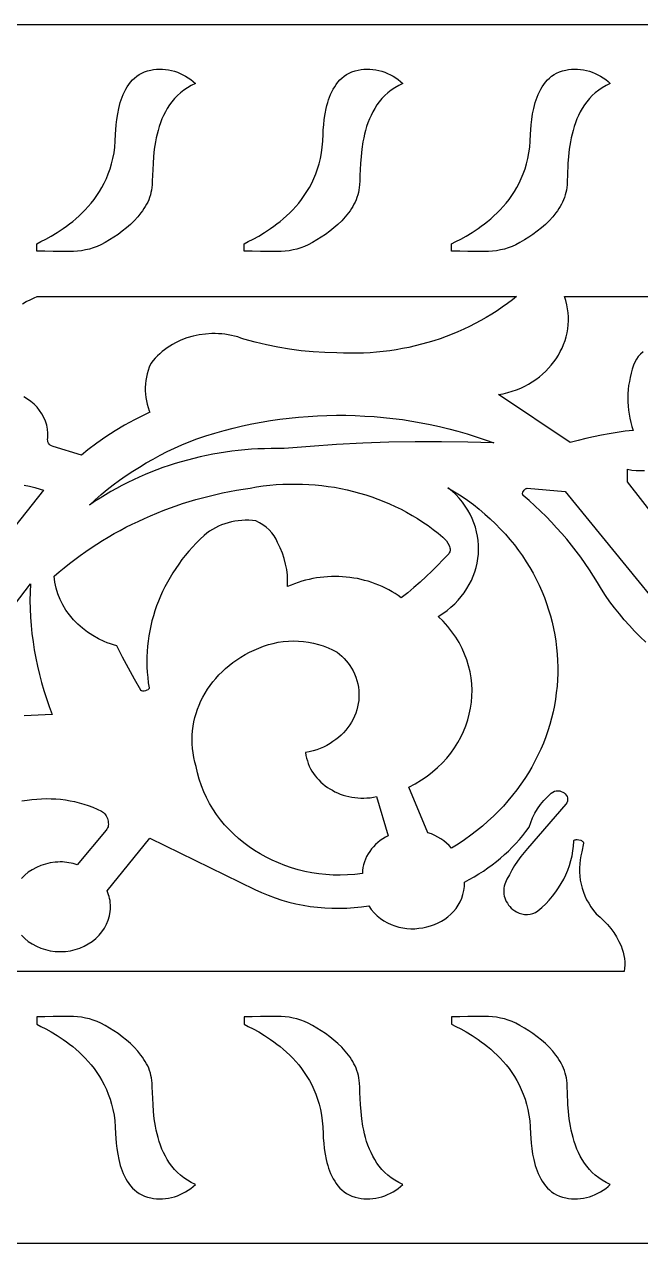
# Model space of a CAD drawing. Extents: x -250 to 250, y -50 to 50.
# Drawn here: x -143.6 to -93.1, y -50 to 50 of the extents above; entities that cross this region are included whole.
import ezdxf

# ---------------------------------------------------------------- set-up
doc = ezdxf.new("R2010")
doc.units = 0
doc.header["$MEASUREMENT"] = 0
doc.layers.add('BITMAP_LAYER', color=18, linetype='CONTINUOUS')
doc.layers.add('LAYER_1', color=18, linetype='CONTINUOUS')

msp = doc.modelspace()

# ---------------------------------------------------------------- linework, layer by layer
at = {"layer": 'BITMAP_LAYER'}
for points in [[(-142.58, 32), (-142.24, 32.18), (-141.84, 32.39), (-141.39, 32.63), (-140.91, 32.92), (-140.41, 33.25), (-140.15, 33.44), (-139.89, 33.63), (-139.63, 33.84), (-139.37, 34.06), (-139.11, 34.29), (-138.85, 34.53), (-138.6, 34.79), (-138.35, 35.06), (-138.11, 35.35), (-137.87, 35.64), (-137.65, 35.96), (-137.43, 36.29), (-137.23, 36.63), (-137.04, 36.99), (-136.87, 37.36), (-136.71, 37.75), (-136.56, 38.15), (-136.44, 38.57), (-136.33, 39.01), (-136.24, 39.47), (-136.18, 39.94), (-136.14, 40.43), (-136.11, 41), (-136.09, 41.36), (-136.06, 41.77), (-136.01, 42.2), (-135.94, 42.65), (-135.85, 43.11), (-135.8, 43.34), (-135.73, 43.58), (-135.66, 43.81), (-135.58, 44.03), (-135.49, 44.25), (-135.39, 44.47), (-135.28, 44.68), (-135.16, 44.89), (-135.03, 45.08), (-134.89, 45.27), (-134.73, 45.44), (-134.56, 45.6), (-134.38, 45.75), (-134.18, 45.89), (-133.97, 46), (-133.74, 46.11), (-133.49, 46.19), (-133.23, 46.25), (-133, 46.29), (-132.76, 46.32), (-132.51, 46.33), (-132.27, 46.32), (-132.02, 46.3), (-131.78, 46.26), (-131.53, 46.21), (-131.29, 46.15), (-131.05, 46.07), (-130.82, 45.98), (-130.59, 45.87), (-130.37, 45.75), (-130.15, 45.62), (-129.95, 45.48), (-129.76, 45.32), (-129.57, 45.15), (-129.91, 44.99), (-130.23, 44.8), (-130.52, 44.61), (-130.8, 44.39), (-131.05, 44.16), (-131.28, 43.91), (-131.5, 43.66), (-131.69, 43.39), (-131.87, 43.11), (-132.03, 42.83), (-132.18, 42.53), (-132.31, 42.24), (-132.43, 41.93), (-132.54, 41.62), (-132.63, 41.31), (-132.71, 41), (-132.78, 40.69), (-132.84, 40.38), (-132.94, 39.76), (-133, 39.17), (-133.04, 38.6), (-133.09, 37.6), (-133.1, 37.18), (-133.12, 36.83), (-133.14, 36.62), (-133.17, 36.41), (-133.21, 36.21), (-133.26, 36.01), (-133.33, 35.81), (-133.4, 35.62), (-133.48, 35.43), (-133.58, 35.25), (-133.68, 35.07), (-133.79, 34.89), (-133.9, 34.71), (-134.03, 34.54), (-134.29, 34.21), (-134.58, 33.89), (-134.89, 33.59), (-135.22, 33.3), (-135.56, 33.03), (-135.91, 32.78), (-136.26, 32.54), (-136.62, 32.32), (-136.98, 32.11), (-137.33, 31.92), (-137.63, 31.78), (-137.94, 31.67), (-138.25, 31.57), (-138.57, 31.5), (-138.9, 31.44), (-139.23, 31.4), (-139.56, 31.37), (-139.89, 31.36), (-140.57, 31.36), (-141.24, 31.37), (-141.92, 31.4), (-142.58, 31.41)], [(-125.57, 32), (-125.23, 32.18), (-124.83, 32.39), (-124.38, 32.63), (-123.9, 32.92), (-123.4, 33.25), (-123.14, 33.44), (-122.88, 33.63), (-122.62, 33.84), (-122.36, 34.06), (-122.1, 34.29), (-121.84, 34.53), (-121.59, 34.79), (-121.34, 35.06), (-121.1, 35.35), (-120.86, 35.64), (-120.64, 35.96), (-120.43, 36.29), (-120.22, 36.63), (-120.03, 36.99), (-119.86, 37.36), (-119.7, 37.75), (-119.55, 38.15), (-119.43, 38.57), (-119.32, 39.01), (-119.23, 39.47), (-119.17, 39.94), (-119.13, 40.43), (-119.1, 41), (-119.08, 41.36), (-119.05, 41.77), (-119, 42.2), (-118.93, 42.65), (-118.84, 43.11), (-118.79, 43.34), (-118.72, 43.58), (-118.65, 43.81), (-118.57, 44.03), (-118.48, 44.25), (-118.38, 44.47), (-118.27, 44.68), (-118.15, 44.89), (-118.02, 45.08), (-117.88, 45.27), (-117.72, 45.44), (-117.55, 45.6), (-117.37, 45.75), (-117.17, 45.89), (-116.96, 46), (-116.73, 46.11), (-116.48, 46.19), (-116.22, 46.25), (-115.99, 46.29), (-115.75, 46.32), (-115.5, 46.33), (-115.26, 46.32), (-115.01, 46.3), (-114.77, 46.26), (-114.52, 46.21), (-114.28, 46.15), (-114.04, 46.07), (-113.81, 45.98), (-113.58, 45.87), (-113.36, 45.75), (-113.14, 45.62), (-112.94, 45.48), (-112.75, 45.32), (-112.56, 45.15), (-112.9, 44.99), (-113.22, 44.8), (-113.51, 44.61), (-113.79, 44.39), (-114.04, 44.16), (-114.27, 43.91), (-114.49, 43.66), (-114.68, 43.39), (-114.86, 43.11), (-115.02, 42.83), (-115.17, 42.53), (-115.3, 42.24), (-115.42, 41.93), (-115.53, 41.62), (-115.62, 41.31), (-115.7, 41), (-115.77, 40.69), (-115.83, 40.38), (-115.93, 39.76), (-115.99, 39.17), (-116.03, 38.6), (-116.08, 37.6), (-116.09, 37.18), (-116.11, 36.83), (-116.13, 36.62), (-116.16, 36.41), (-116.2, 36.21), (-116.25, 36.01), (-116.32, 35.81), (-116.39, 35.62), (-116.48, 35.43), (-116.57, 35.25), (-116.67, 35.07), (-116.78, 34.89), (-116.89, 34.71), (-117.02, 34.54), (-117.28, 34.21), (-117.57, 33.89), (-117.88, 33.59), (-118.21, 33.3), (-118.55, 33.03), (-118.9, 32.78), (-119.25, 32.54), (-119.61, 32.32), (-119.97, 32.11), (-120.32, 31.92), (-120.62, 31.78), (-120.93, 31.67), (-121.24, 31.57), (-121.56, 31.5), (-121.89, 31.44), (-122.22, 31.4), (-122.55, 31.37), (-122.88, 31.36), (-123.56, 31.36), (-124.23, 31.37), (-124.91, 31.4), (-125.57, 31.41)], [(-108.56, 32), (-108.22, 32.18), (-107.82, 32.39), (-107.37, 32.63), (-106.89, 32.92), (-106.39, 33.25), (-106.13, 33.44), (-105.87, 33.63), (-105.61, 33.84), (-105.35, 34.06), (-105.09, 34.29), (-104.83, 34.53), (-104.58, 34.79), (-104.33, 35.06), (-104.09, 35.35), (-103.85, 35.64), (-103.63, 35.96), (-103.42, 36.29), (-103.21, 36.63), (-103.02, 36.99), (-102.85, 37.36), (-102.69, 37.75), (-102.54, 38.15), (-102.42, 38.57), (-102.31, 39.01), (-102.22, 39.47), (-102.16, 39.94), (-102.12, 40.43), (-102.09, 41), (-102.07, 41.36), (-102.04, 41.77), (-101.99, 42.2), (-101.92, 42.65), (-101.83, 43.11), (-101.78, 43.34), (-101.71, 43.58), (-101.64, 43.81), (-101.56, 44.03), (-101.47, 44.25), (-101.37, 44.47), (-101.26, 44.68), (-101.14, 44.89), (-101.01, 45.08), (-100.87, 45.27), (-100.71, 45.44), (-100.54, 45.6), (-100.36, 45.75), (-100.16, 45.89), (-99.95, 46), (-99.72, 46.11), (-99.47, 46.19), (-99.21, 46.25), (-98.98, 46.29), (-98.74, 46.32), (-98.49, 46.33), (-98.25, 46.32), (-98, 46.3), (-97.76, 46.26), (-97.51, 46.21), (-97.27, 46.15), (-97.03, 46.07), (-96.8, 45.98), (-96.57, 45.87), (-96.35, 45.75), (-96.13, 45.62), (-95.93, 45.48), (-95.74, 45.32), (-95.55, 45.15), (-95.89, 44.99), (-96.21, 44.8), (-96.5, 44.61), (-96.78, 44.39), (-97.03, 44.16), (-97.26, 43.91), (-97.48, 43.66), (-97.67, 43.39), (-97.85, 43.11), (-98.02, 42.83), (-98.16, 42.53), (-98.29, 42.24), (-98.41, 41.93), (-98.52, 41.62), (-98.61, 41.31), (-98.69, 41), (-98.76, 40.69), (-98.82, 40.38), (-98.92, 39.76), (-98.98, 39.17), (-99.03, 38.6), (-99.07, 37.6), (-99.08, 37.18), (-99.1, 36.83), (-99.12, 36.62), (-99.15, 36.41), (-99.19, 36.21), (-99.25, 36.01), (-99.31, 35.81), (-99.38, 35.62), (-99.47, 35.43), (-99.56, 35.25), (-99.66, 35.07), (-99.77, 34.89), (-99.88, 34.71), (-100.01, 34.54), (-100.27, 34.21), (-100.56, 33.89), (-100.87, 33.59), (-101.2, 33.3), (-101.54, 33.03), (-101.89, 32.78), (-102.24, 32.54), (-102.6, 32.32), (-102.96, 32.11), (-103.31, 31.92), (-103.61, 31.78), (-103.92, 31.67), (-104.23, 31.57), (-104.55, 31.5), (-104.88, 31.44), (-105.21, 31.4), (-105.54, 31.37), (-105.87, 31.36), (-106.55, 31.36), (-107.22, 31.37), (-107.9, 31.4), (-108.56, 31.41)], [(-142.58, -32), (-142.24, -32.18), (-141.84, -32.39), (-141.39, -32.63), (-140.91, -32.92), (-140.41, -33.25), (-140.15, -33.44), (-139.89, -33.63), (-139.63, -33.84), (-139.37, -34.06), (-139.11, -34.29), (-138.85, -34.53), (-138.6, -34.79), (-138.35, -35.06), (-138.11, -35.35), (-137.87, -35.64), (-137.65, -35.96), (-137.43, -36.29), (-137.23, -36.63), (-137.04, -36.99), (-136.87, -37.36), (-136.71, -37.75), (-136.56, -38.15), (-136.44, -38.57), (-136.33, -39.01), (-136.24, -39.47), (-136.18, -39.94), (-136.14, -40.43), (-136.11, -41), (-136.09, -41.36), (-136.06, -41.77), (-136.01, -42.2), (-135.94, -42.65), (-135.85, -43.11), (-135.8, -43.34), (-135.73, -43.58), (-135.66, -43.81), (-135.58, -44.03), (-135.49, -44.25), (-135.39, -44.47), (-135.28, -44.68), (-135.16, -44.89), (-135.03, -45.08), (-134.89, -45.27), (-134.73, -45.44), (-134.56, -45.6), (-134.38, -45.75), (-134.18, -45.89), (-133.97, -46), (-133.74, -46.11), (-133.49, -46.19), (-133.23, -46.25), (-133, -46.29), (-132.76, -46.32), (-132.51, -46.33), (-132.27, -46.32), (-132.02, -46.3), (-131.78, -46.26), (-131.53, -46.21), (-131.29, -46.15), (-131.05, -46.07), (-130.82, -45.98), (-130.59, -45.87), (-130.37, -45.75), (-130.15, -45.62), (-129.95, -45.48), (-129.76, -45.32), (-129.57, -45.15), (-129.91, -44.99), (-130.23, -44.8), (-130.52, -44.61), (-130.8, -44.39), (-131.05, -44.16), (-131.28, -43.91), (-131.5, -43.66), (-131.69, -43.39), (-131.87, -43.11), (-132.03, -42.83), (-132.18, -42.53), (-132.31, -42.24), (-132.43, -41.93), (-132.54, -41.62), (-132.63, -41.31), (-132.71, -41), (-132.78, -40.69), (-132.84, -40.38), (-132.94, -39.76), (-133, -39.17), (-133.04, -38.6), (-133.09, -37.6), (-133.1, -37.18), (-133.12, -36.83), (-133.14, -36.62), (-133.17, -36.41), (-133.21, -36.21), (-133.26, -36.01), (-133.33, -35.81), (-133.4, -35.62), (-133.48, -35.43), (-133.58, -35.25), (-133.68, -35.07), (-133.79, -34.89), (-133.9, -34.71), (-134.03, -34.54), (-134.29, -34.21), (-134.58, -33.89), (-134.89, -33.59), (-135.22, -33.3), (-135.56, -33.03), (-135.91, -32.78), (-136.26, -32.54), (-136.62, -32.32), (-136.98, -32.11), (-137.33, -31.92), (-137.63, -31.78), (-137.94, -31.67), (-138.25, -31.57), (-138.57, -31.5), (-138.9, -31.44), (-139.23, -31.4), (-139.56, -31.37), (-139.89, -31.36), (-140.57, -31.36), (-141.24, -31.37), (-141.92, -31.4), (-142.58, -31.41)], [(-125.57, -32), (-125.23, -32.18), (-124.83, -32.39), (-124.38, -32.63), (-123.9, -32.92), (-123.4, -33.25), (-123.14, -33.44), (-122.88, -33.63), (-122.62, -33.84), (-122.36, -34.06), (-122.1, -34.29), (-121.84, -34.53), (-121.59, -34.79), (-121.34, -35.06), (-121.1, -35.35), (-120.86, -35.64), (-120.64, -35.96), (-120.43, -36.29), (-120.22, -36.63), (-120.03, -36.99), (-119.86, -37.36), (-119.7, -37.75), (-119.55, -38.15), (-119.43, -38.57), (-119.32, -39.01), (-119.23, -39.47), (-119.17, -39.94), (-119.13, -40.43), (-119.1, -41), (-119.08, -41.36), (-119.05, -41.77), (-119, -42.2), (-118.93, -42.65), (-118.84, -43.11), (-118.79, -43.34), (-118.72, -43.58), (-118.65, -43.81), (-118.57, -44.03), (-118.48, -44.25), (-118.38, -44.47), (-118.27, -44.68), (-118.15, -44.89), (-118.02, -45.08), (-117.88, -45.27), (-117.72, -45.44), (-117.55, -45.6), (-117.37, -45.75), (-117.17, -45.89), (-116.96, -46), (-116.73, -46.11), (-116.48, -46.19), (-116.22, -46.25), (-115.99, -46.29), (-115.75, -46.32), (-115.5, -46.33), (-115.26, -46.32), (-115.01, -46.3), (-114.77, -46.26), (-114.52, -46.21), (-114.28, -46.15), (-114.04, -46.07), (-113.81, -45.98), (-113.58, -45.87), (-113.36, -45.75), (-113.14, -45.62), (-112.94, -45.48), (-112.75, -45.32), (-112.56, -45.15), (-112.9, -44.99), (-113.22, -44.8), (-113.51, -44.61), (-113.79, -44.39), (-114.04, -44.16), (-114.27, -43.91), (-114.49, -43.66), (-114.68, -43.39), (-114.86, -43.11), (-115.02, -42.83), (-115.17, -42.53), (-115.3, -42.24), (-115.42, -41.93), (-115.53, -41.62), (-115.62, -41.31), (-115.7, -41), (-115.77, -40.69), (-115.83, -40.38), (-115.93, -39.76), (-115.99, -39.17), (-116.03, -38.6), (-116.08, -37.6), (-116.09, -37.18), (-116.11, -36.83), (-116.13, -36.62), (-116.16, -36.41), (-116.2, -36.21), (-116.25, -36.01), (-116.32, -35.81), (-116.39, -35.62), (-116.48, -35.43), (-116.57, -35.25), (-116.67, -35.07), (-116.78, -34.89), (-116.89, -34.71), (-117.02, -34.54), (-117.28, -34.21), (-117.57, -33.89), (-117.88, -33.59), (-118.21, -33.3), (-118.55, -33.03), (-118.9, -32.78), (-119.25, -32.54), (-119.61, -32.32), (-119.97, -32.11), (-120.32, -31.92), (-120.62, -31.78), (-120.93, -31.67), (-121.24, -31.57), (-121.56, -31.5), (-121.89, -31.44), (-122.22, -31.4), (-122.55, -31.37), (-122.88, -31.36), (-123.56, -31.36), (-124.23, -31.37), (-124.91, -31.4), (-125.57, -31.41)], [(-108.56, -32), (-108.22, -32.18), (-107.82, -32.39), (-107.37, -32.63), (-106.89, -32.92), (-106.39, -33.25), (-106.13, -33.44), (-105.87, -33.63), (-105.61, -33.84), (-105.35, -34.06), (-105.09, -34.29), (-104.83, -34.53), (-104.58, -34.79), (-104.33, -35.06), (-104.09, -35.35), (-103.85, -35.64), (-103.63, -35.96), (-103.42, -36.29), (-103.21, -36.63), (-103.02, -36.99), (-102.85, -37.36), (-102.69, -37.75), (-102.54, -38.15), (-102.42, -38.57), (-102.31, -39.01), (-102.22, -39.47), (-102.16, -39.94), (-102.12, -40.43), (-102.09, -41), (-102.07, -41.36), (-102.04, -41.77), (-101.99, -42.2), (-101.92, -42.65), (-101.83, -43.11), (-101.78, -43.34), (-101.71, -43.58), (-101.64, -43.81), (-101.56, -44.03), (-101.47, -44.25), (-101.37, -44.47), (-101.26, -44.68), (-101.14, -44.89), (-101.01, -45.08), (-100.87, -45.27), (-100.71, -45.44), (-100.54, -45.6), (-100.36, -45.75), (-100.16, -45.89), (-99.95, -46), (-99.72, -46.11), (-99.47, -46.19), (-99.21, -46.25), (-98.98, -46.29), (-98.74, -46.32), (-98.49, -46.33), (-98.25, -46.32), (-98, -46.3), (-97.76, -46.26), (-97.51, -46.21), (-97.27, -46.15), (-97.03, -46.07), (-96.8, -45.98), (-96.57, -45.87), (-96.35, -45.75), (-96.13, -45.62), (-95.93, -45.48), (-95.74, -45.32), (-95.55, -45.15), (-95.89, -44.99), (-96.21, -44.8), (-96.5, -44.61), (-96.78, -44.39), (-97.03, -44.16), (-97.26, -43.91), (-97.48, -43.66), (-97.67, -43.39), (-97.85, -43.11), (-98.02, -42.83), (-98.16, -42.53), (-98.29, -42.24), (-98.41, -41.93), (-98.52, -41.62), (-98.61, -41.31), (-98.69, -41), (-98.76, -40.69), (-98.82, -40.38), (-98.92, -39.76), (-98.98, -39.17), (-99.03, -38.6), (-99.07, -37.6), (-99.08, -37.18), (-99.1, -36.83), (-99.12, -36.62), (-99.15, -36.41), (-99.19, -36.21), (-99.25, -36.01), (-99.31, -35.81), (-99.38, -35.62), (-99.47, -35.43), (-99.56, -35.25), (-99.66, -35.07), (-99.77, -34.89), (-99.88, -34.71), (-100.01, -34.54), (-100.27, -34.21), (-100.56, -33.89), (-100.87, -33.59), (-101.2, -33.3), (-101.54, -33.03), (-101.89, -32.78), (-102.24, -32.54), (-102.6, -32.32), (-102.96, -32.11), (-103.31, -31.92), (-103.61, -31.78), (-103.92, -31.67), (-104.23, -31.57), (-104.55, -31.5), (-104.88, -31.44), (-105.21, -31.4), (-105.54, -31.37), (-105.87, -31.36), (-106.55, -31.36), (-107.22, -31.37), (-107.9, -31.4), (-108.56, -31.41)]]:
    msp.add_lwpolyline(points, close=True, dxfattribs=at)
at = {"layer": 'LAYER_1'}
for points in [[(250, -50), (-250, -50), (-250, 50), (250, 50)], [(-117.23, 17.94), (-116.46, 17.92), (-115.68, 17.88), (-114.91, 17.83), (-114.14, 17.76), (-113.37, 17.68), (-112.6, 17.58), (-111.83, 17.46), (-111.07, 17.33), (-110.31, 17.18), (-109.55, 17.01), (-108.8, 16.83), (-108.05, 16.63), (-107.3, 16.41), (-106.56, 16.18), (-105.82, 15.93), (-105.09, 15.67), (-107.24, 15.74), (-109.4, 15.77), (-111.55, 15.77), (-113.7, 15.73), (-115.85, 15.65), (-118, 15.54), (-120.15, 15.39), (-122.29, 15.21), (-122.83, 15.22), (-123.37, 15.22), (-123.91, 15.2), (-124.45, 15.18), (-124.98, 15.15), (-125.51, 15.11), (-126.05, 15.05), (-126.58, 14.99), (-127.1, 14.92), (-127.63, 14.84), (-128.15, 14.74), (-128.67, 14.64), (-129.19, 14.53), (-129.71, 14.4), (-130.22, 14.27), (-130.73, 14.13), (-131.23, 13.98), (-131.73, 13.82), (-132.23, 13.65), (-132.72, 13.47), (-133.21, 13.28), (-133.7, 13.08), (-134.18, 12.87), (-134.65, 12.65), (-135.12, 12.42), (-135.59, 12.19), (-136.05, 11.94), (-136.5, 11.69), (-136.95, 11.42), (-137.39, 11.15), (-137.83, 10.87), (-138.26, 10.58), (-137.79, 11.01), (-137.3, 11.43), (-136.8, 11.84), (-136.3, 12.23), (-135.78, 12.62), (-135.25, 12.99), (-134.71, 13.35), (-134.16, 13.69), (-133.61, 14.03), (-133.04, 14.35), (-132.46, 14.66), (-131.88, 14.96), (-131.28, 15.24), (-130.68, 15.51), (-130.07, 15.77), (-129.45, 16.01), (-128.71, 16.26), (-127.97, 16.48), (-127.22, 16.7), (-126.46, 16.89), (-125.71, 17.07), (-124.95, 17.23), (-124.18, 17.37), (-123.42, 17.5), (-122.65, 17.61), (-121.88, 17.71), (-121.11, 17.79), (-120.33, 17.85), (-119.56, 17.9), (-118.78, 17.93), (-118.01, 17.94)], [(-120.8, 12.29), (-120.27, 12.27), (-119.74, 12.23), (-119.21, 12.18), (-118.68, 12.11), (-118.16, 12.03), (-117.64, 11.93), (-117.12, 11.82), (-116.61, 11.7), (-116.11, 11.56), (-115.6, 11.41), (-115.11, 11.25), (-114.61, 11.07), (-114.13, 10.88), (-113.65, 10.68), (-113.18, 10.46), (-112.71, 10.23), (-112.25, 9.99), (-111.8, 9.73), (-111.35, 9.46), (-110.92, 9.18), (-110.49, 8.89), (-110.08, 8.58), (-109.67, 8.26), (-109.27, 7.93), (-109.13, 7.79), (-108.99, 7.63), (-108.87, 7.46), (-108.77, 7.27), (-108.73, 7.18), (-108.7, 7.08), (-108.69, 6.99), (-108.68, 6.9), (-108.69, 6.82), (-108.71, 6.73), (-108.75, 6.66), (-108.8, 6.58), (-109.25, 6.1), (-109.71, 5.63), (-110.18, 5.16), (-110.66, 4.71), (-111.15, 4.26), (-111.65, 3.82), (-112.16, 3.39), (-112.69, 2.97), (-112.94, 3.15), (-113.19, 3.32), (-113.45, 3.47), (-113.72, 3.62), (-113.99, 3.76), (-114.26, 3.89), (-114.54, 4.01), (-114.83, 4.12), (-115.11, 4.23), (-115.4, 4.32), (-115.7, 4.4), (-115.99, 4.47), (-116.29, 4.54), (-116.59, 4.59), (-116.9, 4.64), (-117.2, 4.67), (-117.5, 4.7), (-117.81, 4.71), (-118.12, 4.72), (-118.42, 4.71), (-118.73, 4.7), (-119.04, 4.67), (-119.34, 4.64), (-119.65, 4.6), (-119.95, 4.54), (-120.25, 4.48), (-120.55, 4.41), (-120.85, 4.32), (-121.15, 4.23), (-121.44, 4.12), (-121.73, 4.01), (-122.02, 3.89), (-122.01, 4.35), (-122.03, 4.82), (-122.08, 5.28), (-122.17, 5.74), (-122.29, 6.19), (-122.44, 6.63), (-122.62, 7.07), (-122.83, 7.5), (-122.96, 7.78), (-123.12, 8.05), (-123.31, 8.31), (-123.53, 8.54), (-123.76, 8.76), (-124.03, 8.95), (-124.31, 9.13), (-124.61, 9.27), (-124.9, 9.31), (-125.19, 9.33), (-125.48, 9.33), (-125.77, 9.32), (-126.05, 9.29), (-126.33, 9.25), (-126.61, 9.2), (-126.89, 9.13), (-127.15, 9.04), (-127.42, 8.95), (-127.68, 8.84), (-127.93, 8.71), (-128.17, 8.58), (-128.4, 8.43), (-128.63, 8.26), (-128.85, 8.09), (-129.18, 7.78), (-129.5, 7.45), (-129.81, 7.12), (-130.11, 6.79), (-130.4, 6.45), (-130.67, 6.1), (-130.93, 5.74), (-131.18, 5.38), (-131.42, 5.01), (-131.65, 4.64), (-131.86, 4.26), (-132.07, 3.88), (-132.26, 3.49), (-132.43, 3.1), (-132.6, 2.7), (-132.75, 2.31), (-132.89, 1.9), (-133.01, 1.49), (-133.13, 1.08), (-133.23, 0.67), (-133.31, 0.26), (-133.39, -0.16), (-133.45, -0.58), (-133.49, -1.01), (-133.53, -1.43), (-133.54, -1.86), (-133.55, -2.28), (-133.54, -2.71), (-133.52, -3.14), (-133.48, -3.57), (-133.43, -4), (-133.37, -4.42), (-133.37, -4.46), (-133.38, -4.5), (-133.41, -4.53), (-133.45, -4.57), (-133.54, -4.62), (-133.66, -4.66), (-133.78, -4.68), (-133.89, -4.68), (-133.95, -4.67), (-133.99, -4.66), (-134.03, -4.63), (-134.05, -4.6), (-134.56, -3.7), (-135.06, -2.8), (-135.54, -1.89), (-136, -0.97), (-136.27, -0.9), (-136.53, -0.81), (-136.79, -0.72), (-137.04, -0.61), (-137.52, -0.39), (-137.99, -0.13), (-138.42, 0.16), (-138.83, 0.47), (-139.21, 0.81), (-139.57, 1.17), (-139.89, 1.56), (-140.18, 1.96), (-140.43, 2.39), (-140.65, 2.83), (-140.84, 3.29), (-140.98, 3.76), (-141.09, 4.24), (-141.13, 4.49), (-141.15, 4.74), (-140.74, 5.09), (-140.32, 5.44), (-139.89, 5.78), (-139.45, 6.12), (-139.01, 6.44), (-138.56, 6.76), (-138.11, 7.07), (-137.65, 7.37), (-137.18, 7.66), (-136.71, 7.95), (-136.23, 8.23), (-135.75, 8.49), (-135.26, 8.75), (-134.76, 9), (-134.26, 9.24), (-133.75, 9.48), (-133.24, 9.7), (-132.73, 9.92), (-132.21, 10.12), (-131.68, 10.32), (-131.15, 10.51), (-130.62, 10.69), (-130.08, 10.86), (-129.54, 11.02), (-128.99, 11.17), (-128.44, 11.31), (-127.89, 11.45), (-127.34, 11.57), (-126.78, 11.68), (-126.21, 11.79), (-125.65, 11.88), (-125.08, 11.97), (-124.55, 12.06), (-124.01, 12.14), (-123.47, 12.2), (-122.94, 12.25), (-122.4, 12.28), (-121.87, 12.3), (-121.33, 12.3)], [(-108.32, 11.67), (-107.79, 11.33), (-107.27, 10.97), (-106.77, 10.61), (-106.29, 10.23), (-105.83, 9.84), (-105.39, 9.44), (-104.96, 9.03), (-104.55, 8.61), (-104.15, 8.19), (-103.78, 7.75), (-103.42, 7.31), (-103.08, 6.85), (-102.75, 6.4), (-102.45, 5.93), (-102.15, 5.46), (-101.88, 4.98), (-101.63, 4.49), (-101.39, 4), (-101.17, 3.5), (-100.96, 3), (-100.78, 2.5), (-100.61, 1.99), (-100.45, 1.48), (-100.32, 0.96), (-100.2, 0.44), (-100.1, -0.08), (-100.02, -0.6), (-99.95, -1.13), (-99.9, -1.66), (-99.87, -2.18), (-99.86, -2.71), (-99.86, -3.24), (-99.88, -3.77), (-99.92, -4.29), (-99.98, -4.82), (-100.05, -5.34), (-100.14, -5.87), (-100.25, -6.39), (-100.37, -6.91), (-100.51, -7.42), (-100.67, -7.93), (-100.85, -8.44), (-101.04, -8.95), (-101.25, -9.45), (-101.48, -9.94), (-101.73, -10.43), (-101.99, -10.91), (-102.27, -11.39), (-102.57, -11.86), (-102.89, -12.33), (-103.22, -12.78), (-103.57, -13.23), (-103.94, -13.67), (-104.32, -14.11), (-104.72, -14.53), (-105.14, -14.95), (-105.58, -15.35), (-106.03, -15.75), (-106.51, -16.14), (-107, -16.51), (-107.5, -16.87), (-108.03, -17.23), (-108.57, -17.57), (-108.76, -17.35), (-108.97, -17.15), (-109.2, -16.97), (-109.44, -16.8), (-109.69, -16.65), (-109.95, -16.52), (-110.22, -16.4), (-110.5, -16.31), (-112.06, -12.55), (-111.54, -12.28), (-111.04, -11.97), (-110.57, -11.65), (-110.12, -11.31), (-109.71, -10.95), (-109.32, -10.57), (-108.96, -10.18), (-108.62, -9.77), (-108.32, -9.34), (-108.05, -8.9), (-107.8, -8.45), (-107.58, -8), (-107.39, -7.53), (-107.23, -7.05), (-107.11, -6.57), (-107.01, -6.08), (-106.94, -5.59), (-106.9, -5.09), (-106.89, -4.6), (-106.91, -4.1), (-106.97, -3.6), (-107.05, -3.11), (-107.17, -2.62), (-107.32, -2.13), (-107.5, -1.65), (-107.71, -1.18), (-107.95, -0.71), (-108.23, -0.26), (-108.54, 0.19), (-108.88, 0.62), (-109.25, 1.04), (-109.66, 1.44), (-109.29, 1.68), (-108.94, 1.93), (-108.62, 2.2), (-108.31, 2.48), (-108.03, 2.77), (-107.77, 3.08), (-107.53, 3.39), (-107.31, 3.72), (-107.12, 4.05), (-106.94, 4.39), (-106.79, 4.74), (-106.66, 5.09), (-106.56, 5.45), (-106.47, 5.82), (-106.41, 6.18), (-106.37, 6.55), (-106.35, 6.92), (-106.36, 7.29), (-106.39, 7.66), (-106.44, 8.03), (-106.52, 8.39), (-106.61, 8.76), (-106.73, 9.12), (-106.88, 9.47), (-107.04, 9.82), (-107.23, 10.16), (-107.45, 10.49), (-107.68, 10.81), (-107.94, 11.13), (-108.23, 11.43), (-108.53, 11.72), (-108.86, 12)], [(-121.11, -0.58), (-120.7, -0.61), (-120.29, -0.67), (-119.88, -0.75), (-119.48, -0.85), (-119.08, -0.98), (-118.69, -1.13), (-118.32, -1.3), (-117.95, -1.49), (-117.75, -1.66), (-117.56, -1.83), (-117.38, -2.01), (-117.21, -2.19), (-117.05, -2.39), (-116.9, -2.59), (-116.77, -2.8), (-116.64, -3.01), (-116.52, -3.28), (-116.41, -3.55), (-116.32, -3.82), (-116.26, -4.09), (-116.21, -4.37), (-116.17, -4.64), (-116.16, -4.91), (-116.16, -5.18), (-116.18, -5.45), (-116.22, -5.71), (-116.27, -5.97), (-116.34, -6.23), (-116.42, -6.49), (-116.52, -6.74), (-116.64, -6.98), (-116.77, -7.22), (-116.91, -7.45), (-117.07, -7.67), (-117.24, -7.89), (-117.42, -8.1), (-117.62, -8.3), (-117.83, -8.49), (-118.05, -8.66), (-118.29, -8.83), (-118.53, -8.99), (-118.79, -9.14), (-119.06, -9.27), (-119.34, -9.39), (-119.62, -9.5), (-119.92, -9.59), (-120.23, -9.67), (-120.55, -9.73), (-120.51, -9.96), (-120.46, -10.19), (-120.39, -10.41), (-120.32, -10.63), (-120.23, -10.84), (-120.12, -11.05), (-120.01, -11.25), (-119.89, -11.44), (-119.75, -11.63), (-119.61, -11.8), (-119.45, -11.97), (-119.29, -12.14), (-119.11, -12.29), (-118.93, -12.44), (-118.74, -12.58), (-118.55, -12.7), (-118.34, -12.82), (-118.13, -12.94), (-117.91, -13.04), (-117.69, -13.13), (-117.46, -13.21), (-117.23, -13.28), (-116.99, -13.34), (-116.75, -13.39), (-116.51, -13.42), (-116.26, -13.45), (-116.01, -13.46), (-115.75, -13.46), (-115.5, -13.45), (-115.24, -13.43), (-114.98, -13.39), (-114.72, -13.34), (-113.76, -16.55), (-113.99, -16.67), (-114.21, -16.8), (-114.42, -16.94), (-114.62, -17.1), (-114.8, -17.27), (-114.98, -17.45), (-115.14, -17.63), (-115.28, -17.83), (-115.41, -18.03), (-115.53, -18.25), (-115.63, -18.46), (-115.71, -18.69), (-115.78, -18.92), (-115.83, -19.16), (-115.87, -19.4), (-115.88, -19.65), (-116.49, -19.72), (-117.09, -19.76), (-117.69, -19.78), (-118.28, -19.77), (-118.87, -19.73), (-119.45, -19.67), (-120.03, -19.58), (-120.59, -19.47), (-121.15, -19.33), (-121.69, -19.17), (-122.23, -18.99), (-122.75, -18.78), (-123.27, -18.56), (-123.77, -18.31), (-124.25, -18.04), (-124.72, -17.76), (-125.17, -17.45), (-125.61, -17.12), (-126.03, -16.78), (-126.43, -16.41), (-126.81, -16.03), (-127.17, -15.64), (-127.52, -15.23), (-127.83, -14.8), (-128.13, -14.35), (-128.4, -13.89), (-128.65, -13.42), (-128.88, -12.94), (-129.08, -12.44), (-129.25, -11.92), (-129.39, -11.4), (-129.51, -10.87), (-129.61, -10.5), (-129.69, -10.13), (-129.76, -9.76), (-129.8, -9.39), (-129.83, -9.02), (-129.84, -8.66), (-129.83, -8.29), (-129.8, -7.93), (-129.75, -7.57), (-129.69, -7.21), (-129.61, -6.86), (-129.51, -6.51), (-129.39, -6.17), (-129.26, -5.83), (-129.11, -5.49), (-128.95, -5.17), (-128.77, -4.85), (-128.58, -4.53), (-128.37, -4.23), (-128.14, -3.93), (-127.9, -3.64), (-127.65, -3.36), (-127.38, -3.09), (-127.1, -2.83), (-126.8, -2.58), (-126.49, -2.34), (-126.17, -2.11), (-125.84, -1.9), (-125.49, -1.69), (-125.13, -1.5), (-124.76, -1.33), (-124.37, -1.16), (-123.98, -1.01), (-123.58, -0.87), (-123.18, -0.77), (-122.77, -0.68), (-122.36, -0.62), (-121.94, -0.58), (-121.53, -0.57)]]:
    msp.add_lwpolyline(points, close=True, dxfattribs=at)
for points in [[(-143.75, 27.09), (-143.44, 27.26), (-143.12, 27.42), (-142.8, 27.57), (-142.54, 27.68), (-103.23, 27.68), (-103.58, 27.41), (-103.99, 27.1), (-104.41, 26.8), (-104.84, 26.51), (-105.27, 26.23), (-105.72, 25.96), (-106.17, 25.7), (-106.62, 25.46), (-107.09, 25.22), (-107.56, 25), (-108.04, 24.79), (-108.52, 24.59), (-109.01, 24.4), (-109.51, 24.22), (-110.01, 24.05), (-110.52, 23.9), (-111.03, 23.76), (-111.54, 23.63), (-112.06, 23.51), (-112.58, 23.41), (-113.11, 23.31), (-113.64, 23.23), (-114.17, 23.17), (-114.71, 23.11), (-115.25, 23.07), (-115.79, 23.04), (-116.33, 23.03), (-116.87, 23.02), (-117.42, 23.03), (-117.97, 23.06), (-118.96, 23.08), (-119.92, 23.14), (-120.89, 23.23), (-121.85, 23.36), (-122.8, 23.52), (-123.75, 23.71), (-124.68, 23.93), (-125.6, 24.19), (-125.84, 24.27), (-126.1, 24.36), (-126.36, 24.43), (-126.62, 24.49), (-126.88, 24.54), (-127.15, 24.58), (-127.41, 24.61), (-127.68, 24.63), (-127.94, 24.64), (-128.21, 24.64), (-128.73, 24.6), (-129.25, 24.53), (-129.76, 24.42), (-130.26, 24.28), (-130.75, 24.09), (-131.21, 23.87), (-131.44, 23.75), (-131.66, 23.61), (-131.88, 23.47), (-132.09, 23.32), (-132.29, 23.16), (-132.49, 22.99), (-132.68, 22.82), (-132.86, 22.63), (-133.03, 22.44), (-133.23, 22.19), (-133.36, 21.88), (-133.45, 21.61), (-133.53, 21.34), (-133.59, 21.07), (-133.63, 20.79), (-133.66, 20.51), (-133.68, 20.23), (-133.68, 19.95), (-133.66, 19.68), (-133.63, 19.4), (-133.58, 19.12), (-133.52, 18.85), (-133.44, 18.58), (-133.35, 18.31), (-133.3, 18.19), (-133.75, 17.98), (-134.57, 17.57), (-135.38, 17.13), (-136.16, 16.66), (-136.92, 16.16), (-137.66, 15.64), (-138.38, 15.1), (-138.9, 14.67), (-141.24, 15.38), (-141.37, 15.43), (-141.47, 15.5), (-141.55, 15.58), (-141.61, 15.66), (-141.66, 15.75), (-141.68, 15.84), (-141.69, 15.94), (-141.67, 16.1), (-141.66, 16.46), (-141.7, 16.8), (-141.76, 17.13), (-141.86, 17.45), (-141.99, 17.76), (-142.15, 18.06), (-142.34, 18.33), (-142.55, 18.6), (-142.79, 18.84), (-143.05, 19.07), (-143.33, 19.27), (-143.63, 19.45)], [(-92.87, 23.14), (-93.07, 22.96), (-93.26, 22.76), (-93.41, 22.54), (-93.54, 22.3), (-93.64, 22.04), (-93.75, 21.71), (-93.85, 21.38), (-93.93, 21.05), (-93.99, 20.72), (-94.05, 20.38), (-94.08, 20.05), (-94.11, 19.71), (-94.12, 19.37), (-94.11, 19.04), (-94.09, 18.7), (-94.06, 18.36), (-94.01, 18.03), (-93.95, 17.69), (-93.88, 17.36), (-93.79, 17.03), (-93.68, 16.7), (-94.34, 16.63), (-94.99, 16.53), (-95.64, 16.43), (-96.28, 16.31), (-96.92, 16.18), (-97.56, 16.03), (-98.2, 15.88), (-98.83, 15.7), (-104.72, 19.63), (-104.34, 19.7), (-103.96, 19.8), (-103.6, 19.91), (-103.24, 20.03), (-102.9, 20.17), (-102.57, 20.33), (-102.25, 20.5), (-101.95, 20.69), (-101.65, 20.88), (-101.37, 21.09), (-101.11, 21.32), (-100.85, 21.55), (-100.61, 21.79), (-100.39, 22.05), (-100.18, 22.31), (-99.99, 22.58), (-99.81, 22.87), (-99.65, 23.16), (-99.5, 23.45), (-99.38, 23.75), (-99.26, 24.06), (-99.17, 24.38), (-99.1, 24.7), (-99.04, 25.02), (-99, 25.35), (-98.99, 25.68), (-98.99, 26.01), (-99.01, 26.34), (-99.05, 26.68), (-99.12, 27.01), (-99.2, 27.35), (-99.31, 27.68), (-80.69, 27.68)], [(-87.56, 4.02), (-94.13, 12.49), (-94.13, 13.51), (-93.78, 13.45), (-93.44, 13.42), (-93.09, 13.41), (-92.74, 13.42)], [(-143.62, 12.2), (-143.18, 12.12), (-142.74, 12.01), (-142.3, 11.88), (-142.01, 11.79), (-154.75, -4.29)], [(-92.65, -0.68), (-93.11, -0.23), (-93.56, 0.22), (-93.99, 0.69), (-94.41, 1.16), (-94.81, 1.65), (-95.2, 2.15), (-95.58, 2.65), (-95.94, 3.17), (-96.28, 3.69), (-96.59, 4.23), (-96.92, 4.75), (-97.26, 5.27), (-97.61, 5.79), (-97.97, 6.29), (-98.34, 6.79), (-98.72, 7.28), (-99.12, 7.77), (-99.53, 8.24), (-99.95, 8.71), (-100.38, 9.18), (-100.82, 9.63), (-101.27, 10.07), (-101.73, 10.51), (-102.2, 10.94), (-102.69, 11.36), (-102.71, 11.39), (-102.73, 11.43), (-102.74, 11.47), (-102.74, 11.52), (-102.73, 11.62), (-102.68, 11.72), (-102.62, 11.81), (-102.54, 11.88), (-102.5, 11.91), (-102.46, 11.93), (-102.41, 11.94), (-102.37, 11.95), (-99.26, 11.69), (-86.27, -4.23)], [(-150.87, -6.08), (-143.09, 4.11), (-143.12, 3.43), (-143.13, 2.75), (-143.11, 2.07), (-143.08, 1.39), (-143.03, 0.71), (-142.97, 0.03), (-142.88, -0.64), (-142.78, -1.31), (-142.66, -1.99), (-142.52, -2.65), (-142.36, -3.32), (-142.19, -3.98), (-142, -4.64), (-141.78, -5.29), (-141.56, -5.94), (-141.31, -6.59), (-143.62, -6.71)], [(-143.83, -24.71), (-143.56, -24.98), (-143.27, -25.21), (-142.95, -25.42), (-142.61, -25.61), (-142.25, -25.76), (-141.87, -25.89), (-141.48, -25.98), (-141.07, -26.03), (-140.86, -26.05), (-140.65, -26.05), (-140.44, -26.05), (-140.23, -26.03), (-139.82, -25.98), (-139.42, -25.89), (-139.05, -25.76), (-138.69, -25.61), (-138.35, -25.42), (-138.03, -25.21), (-137.74, -24.98), (-137.47, -24.71), (-137.23, -24.43), (-137.03, -24.13), (-136.85, -23.81), (-136.71, -23.47), (-136.61, -23.12), (-136.55, -22.75), (-136.53, -22.57), (-136.53, -22.38), (-136.53, -22.21), (-136.55, -22.04), (-136.57, -21.87), (-136.6, -21.7), (-136.64, -21.54), (-136.68, -21.38), (-136.74, -21.22), (-136.8, -21.06), (-133.3, -16.74), (-124.69, -20.95), (-124.15, -21.2), (-123.6, -21.43), (-123.04, -21.64), (-122.48, -21.82), (-121.91, -21.99), (-121.33, -22.13), (-120.74, -22.25), (-120.16, -22.34), (-119.56, -22.41), (-118.97, -22.47), (-118.37, -22.49), (-117.77, -22.5), (-117.16, -22.48), (-116.56, -22.44), (-115.96, -22.38), (-115.36, -22.29), (-115.15, -22.59), (-114.92, -22.86), (-114.67, -23.11), (-114.4, -23.33), (-114.12, -23.52), (-113.83, -23.69), (-113.52, -23.83), (-113.21, -23.94), (-112.89, -24.04), (-112.56, -24.1), (-112.23, -24.15), (-111.9, -24.17), (-111.57, -24.17), (-111.24, -24.14), (-110.91, -24.1), (-110.59, -24.03), (-110.28, -23.94), (-109.97, -23.83), (-109.67, -23.7), (-109.39, -23.55), (-109.12, -23.38), (-108.86, -23.19), (-108.62, -22.98), (-108.4, -22.76), (-108.2, -22.51), (-108.02, -22.25), (-107.86, -21.97), (-107.73, -21.68), (-107.63, -21.37), (-107.56, -21.04), (-107.51, -20.7), (-107.5, -20.35), (-107.11, -20.13), (-106.72, -19.91), (-106.33, -19.68), (-105.96, -19.44), (-105.6, -19.19), (-105.24, -18.93), (-104.89, -18.66), (-104.55, -18.38), (-104.23, -18.09), (-103.91, -17.8), (-103.6, -17.49), (-103.3, -17.18), (-103.01, -16.86), (-102.73, -16.53), (-102.47, -16.19), (-102.21, -15.85), (-102.08, -15.45), (-101.92, -15.07), (-101.73, -14.7), (-101.51, -14.34), (-101.27, -13.99), (-101, -13.66), (-100.71, -13.35), (-100.39, -13.06), (-100.26, -12.96), (-100.12, -12.9), (-99.98, -12.86), (-99.84, -12.86), (-99.7, -12.87), (-99.57, -12.91), (-99.44, -12.96), (-99.33, -13.04), (-99.24, -13.12), (-99.16, -13.22), (-99.1, -13.33), (-99.06, -13.45), (-99.05, -13.58), (-99.07, -13.71), (-99.12, -13.84), (-99.21, -13.97), (-102.33, -17.58), (-102.62, -17.92), (-102.9, -18.26), (-103.16, -18.62), (-103.4, -18.98), (-103.63, -19.36), (-103.83, -19.74), (-104.03, -20.12), (-104.2, -20.52), (-104.25, -20.68), (-104.28, -20.85), (-104.29, -21.01), (-104.29, -21.17), (-104.28, -21.33), (-104.25, -21.49), (-104.2, -21.65), (-104.15, -21.8), (-104.08, -21.95), (-103.99, -22.09), (-103.9, -22.23), (-103.79, -22.36), (-103.67, -22.48), (-103.53, -22.59), (-103.39, -22.7), (-103.23, -22.79), (-103.02, -22.9), (-102.8, -22.96), (-102.58, -23), (-102.35, -23), (-102.12, -22.98), (-101.9, -22.92), (-101.69, -22.83), (-101.5, -22.7), (-101.17, -22.42), (-100.85, -22.12), (-100.56, -21.82), (-100.28, -21.5), (-100.02, -21.16), (-99.79, -20.82), (-99.57, -20.47), (-99.37, -20.11), (-99.19, -19.74), (-99.03, -19.36), (-98.9, -18.98), (-98.78, -18.59), (-98.69, -18.19), (-98.62, -17.79), (-98.57, -17.39), (-98.54, -16.98), (-98.53, -16.94), (-98.51, -16.91), (-98.46, -16.88), (-98.41, -16.87), (-98.35, -16.86), (-98.28, -16.86), (-98.12, -16.88), (-97.98, -16.92), (-97.91, -16.95), (-97.85, -16.98), (-97.8, -17.02), (-97.77, -17.06), (-97.75, -17.1), (-97.74, -17.15), (-97.88, -17.86), (-97.96, -18.19), (-98.02, -18.52), (-98.06, -18.86), (-98.08, -19.19), (-98.07, -19.53), (-98.05, -19.86), (-98.01, -20.19), (-97.94, -20.52), (-97.86, -20.85), (-97.75, -21.17), (-97.63, -21.48), (-97.49, -21.79), (-97.32, -22.09), (-97.14, -22.39), (-96.94, -22.67), (-96.72, -22.95), (-96.38, -23.23), (-96.07, -23.52), (-95.78, -23.83), (-95.51, -24.16), (-95.26, -24.49), (-95.04, -24.85), (-94.84, -25.21), (-94.66, -25.58), (-94.57, -25.84), (-94.49, -26.1), (-94.44, -26.36), (-94.4, -26.62), (-94.37, -26.89), (-94.37, -27.15), (-94.38, -27.42), (-94.41, -27.68), (-162.14, -27.68)], [(-143.8, -13.68), (-143.36, -13.64), (-142.97, -13.58), (-142.58, -13.54), (-142.19, -13.51), (-141.79, -13.5), (-141.4, -13.51), (-141.01, -13.52), (-140.62, -13.56), (-140.23, -13.61), (-139.85, -13.67), (-139.47, -13.75), (-139.09, -13.84), (-138.71, -13.95), (-138.35, -14.07), (-137.98, -14.21), (-137.63, -14.36), (-137.28, -14.53), (-137.18, -14.58), (-137.09, -14.65), (-137.01, -14.73), (-136.94, -14.82), (-136.88, -14.92), (-136.82, -15.03), (-136.78, -15.14), (-136.74, -15.25), (-136.72, -15.36), (-136.71, -15.48), (-136.7, -15.59), (-136.71, -15.71), (-136.73, -15.81), (-136.77, -15.91), (-136.82, -16.01), (-136.88, -16.09), (-139.25, -18.92), (-139.42, -18.87), (-139.59, -18.82), (-139.76, -18.79), (-139.94, -18.76), (-140.11, -18.73), (-140.29, -18.71), (-140.47, -18.7), (-140.65, -18.7), (-140.86, -18.71), (-141.07, -18.72), (-141.48, -18.78), (-141.87, -18.87), (-142.25, -18.99), (-142.61, -19.14), (-142.95, -19.33), (-143.27, -19.54), (-143.56, -19.78), (-143.83, -20.04)]]:
    msp.add_lwpolyline(points, dxfattribs=at)

doc.saveas('drawing.dxf')
